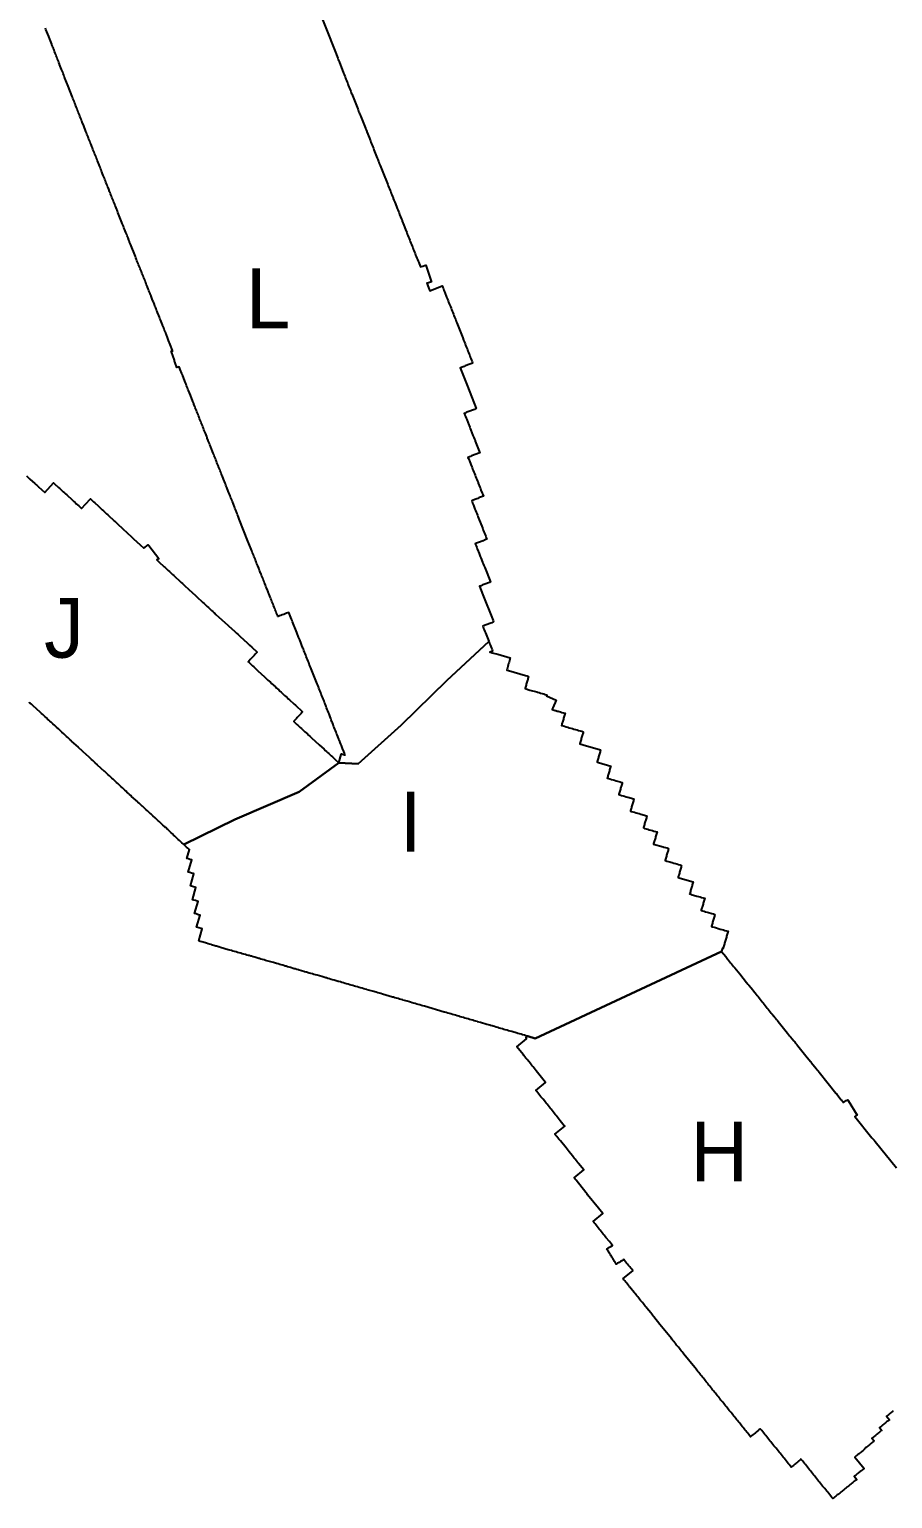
# Model space of a CAD drawing. Extents: x 325000 to 598009, y 7224244 to 7548663.
# Drawn here: x 433808 to 491505, y 7287125 to 7385360 of the extents above; entities that cross this region are included whole.
import ezdxf

# ---------------------------------------------------------------- set-up
doc = ezdxf.new("R2010")
doc.units = 0
for name, color, linetype in [('H', 7, 'Continuous'), ('I', 7, 'Continuous'), ('J', 7, 'Continuous'), ('L', 7, 'Continuous')]:
    doc.layers.add(name, color=color, linetype=linetype)

msp = doc.modelspace()

# ---------------------------------------------------------------- linework, layer by layer
at = {"layer": 'H'}
msp.add_lwpolyline([(491541, 7292988), (491488, 7292945), (491434, 7292902), (491381, 7292859), (491327, 7292816), (491274, 7292773), (491220, 7292730), (491167, 7292687), (491113, 7292644), (491100, 7292634), (491288, 7292401), (491235, 7292358), (491181, 7292314), (491128, 7292271), (491074, 7292228), (491021, 7292185), (490967, 7292142), (490914, 7292099), (490860, 7292056), (490806, 7292013), (490753, 7291970), (490699, 7291927), (490646, 7291884), (490633, 7291874), (490781, 7291690), (490728, 7291647), (490674, 7291604), (490621, 7291561), (490567, 7291518), (490513, 7291475), (490460, 7291432), (490406, 7291389), (490353, 7291346), (490299, 7291303), (490246, 7291260), (490192, 7291217), (490139, 7291173), (490127, 7291164), (490271, 7290985), (490218, 7290942), (490164, 7290898), (490110, 7290855), (490057, 7290812), (490003, 7290769), (489950, 7290726), (489896, 7290683), (489842, 7290640), (489789, 7290597), (489735, 7290554), (489682, 7290510), (489628, 7290467), (489616, 7290457), (489637, 7290432), (489583, 7290388), (489530, 7290345), (489476, 7290302), (489422, 7290259), (489369, 7290216), (489315, 7290173), (489262, 7290130), (489208, 7290087), (489155, 7290044), (489101, 7290001), (489048, 7289958), (488994, 7289915), (488981, 7289904), (489595, 7289143), (489542, 7289100), (489488, 7289057), (489435, 7289014), (489381, 7288971), (489327, 7288928), (489274, 7288885), (489220, 7288842), (489167, 7288799), (489113, 7288756), (489060, 7288713), (489006, 7288670), (488953, 7288626), (488940, 7288616), (489105, 7288412), (489051, 7288369), (488998, 7288326), (488944, 7288283), (488891, 7288240), (488837, 7288197), (488783, 7288154), (488730, 7288111), (488676, 7288068), (488623, 7288025), (488569, 7287981), (488516, 7287938), (488462, 7287895), (488450, 7287885), (488450, 7287885), (488397, 7287842), (488343, 7287798), (488290, 7287755), (488236, 7287712), (488183, 7287669), (488129, 7287626), (488075, 7287583), (488022, 7287540), (487968, 7287497), (487915, 7287454), (487861, 7287411), (487808, 7287368), (487754, 7287324), (487701, 7287281), (487647, 7287238), (487594, 7287195), (487540, 7287152), (487507, 7287125), (487439, 7287209), (487371, 7287293), (487303, 7287378), (487235, 7287462), (487167, 7287546), (487100, 7287630), (487032, 7287714), (486964, 7287798), (486896, 7287882), (486828, 7287966), (486760, 7288050), (486692, 7288134), (486625, 7288218), (486557, 7288303), (486489, 7288387), (486421, 7288471), (486353, 7288555), (486285, 7288639), (486217, 7288723), (486150, 7288807), (486082, 7288891), (486014, 7288975), (485946, 7289059), (485878, 7289143), (485810, 7289228), (485742, 7289312), (485675, 7289396), (485607, 7289480), (485539, 7289564), (485471, 7289648), (485403, 7289732), (485384, 7289756), (485352, 7289731), (485299, 7289688), (485245, 7289645), (485192, 7289601), (485138, 7289558), (485085, 7289515), (485031, 7289472), (484978, 7289429), (484924, 7289386), (484871, 7289343), (484817, 7289300), (484764, 7289257), (484730, 7289230), (484662, 7289314), (484594, 7289398), (484526, 7289482), (484459, 7289567), (484391, 7289651), (484323, 7289735), (484255, 7289819), (484187, 7289903), (484119, 7289988), (484051, 7290072), (483983, 7290156), (483915, 7290240), (483847, 7290324), (483779, 7290409), (483711, 7290493), (483643, 7290577), (483575, 7290661), (483507, 7290745), (483439, 7290830), (483371, 7290914), (483303, 7290998), (483235, 7291082), (483167, 7291166), (483099, 7291251), (483031, 7291335), (482963, 7291419), (482895, 7291503), (482827, 7291587), (482759, 7291672), (482691, 7291756), (482661, 7291793), (482642, 7291778), (482565, 7291716), (482488, 7291653), (482411, 7291591), (482334, 7291529), (482256, 7291467), (482179, 7291405), (482102, 7291343), (482025, 7291280), (482008, 7291266), (481946, 7291343), (481884, 7291419), (481822, 7291496), (481760, 7291572), (481699, 7291649), (481637, 7291726), (481575, 7291802), (481513, 7291879), (481451, 7291955), (481390, 7292032), (481328, 7292108), (481266, 7292185), (481204, 7292262), (481142, 7292338), (481081, 7292415), (481019, 7292491), (480957, 7292568), (480895, 7292644), (480833, 7292721), (480772, 7292797), (480710, 7292874), (480648, 7292951), (480586, 7293027), (480524, 7293104), (480463, 7293180), (480401, 7293257), (480339, 7293333), (480277, 7293410), (480216, 7293486), (480154, 7293563), (480092, 7293640), (480030, 7293716), (479968, 7293793), (479907, 7293869), (479845, 7293946), (479783, 7294022), (479721, 7294099), (479659, 7294176), (479598, 7294252), (479536, 7294329), (479474, 7294405), (479415, 7294484), (479353, 7294561), (479291, 7294637), (479230, 7294714), (479168, 7294790), (479106, 7294867), (479044, 7294943), (478983, 7295020), (478921, 7295097), (478859, 7295173), (478797, 7295250), (478735, 7295326), (478674, 7295403), (478612, 7295479), (478550, 7295556), (478488, 7295633), (478426, 7295709), (478365, 7295786), (478303, 7295863), (478285, 7295886), (477557, 7296788), (477501, 7296858), (477439, 7296935), (477377, 7297011), (477315, 7297088), (477253, 7297165), (477192, 7297241), (477130, 7297318), (477068, 7297394), (477006, 7297471), (476944, 7297547), (476883, 7297624), (476821, 7297700), (476759, 7297777), (476721, 7297824), (475956, 7298773), (475548, 7299281), (475525, 7299309), (475463, 7299386), (475401, 7299462), (475340, 7299539), (475080, 7299861), (475030, 7299922), (474968, 7299998), (474907, 7300075), (474845, 7300152), (474783, 7300228), (474721, 7300305), (474660, 7300381), (474598, 7300458), (474536, 7300534), (474474, 7300611), (474412, 7300687), (474351, 7300764), (474289, 7300841), (474227, 7300917), (473952, 7301258), (473918, 7301300), (473857, 7301377), (473795, 7301453), (473733, 7301530), (473672, 7301607), (473610, 7301684), (473548, 7301760), (473487, 7301837), (474140, 7302364), (474134, 7302371), (474066, 7302456), (473999, 7302540), (473931, 7302624), (473863, 7302708), (473795, 7302792), (473727, 7302877), (473659, 7302961), (473591, 7303045), (473534, 7303115), (473493, 7303090), (473401, 7303033), (473309, 7302976), (473217, 7302919), (473125, 7302862), (473033, 7302805), (472997, 7302863), (472962, 7302920), (472926, 7302978), (472890, 7303035), (472855, 7303093), (472819, 7303151), (472783, 7303208), (472748, 7303266), (472712, 7303324), (472676, 7303381), (472640, 7303439), (472605, 7303496), (472569, 7303554), (472533, 7303612), (472498, 7303669), (472462, 7303727), (472426, 7303785), (472405, 7303820), (472496, 7303878), (472588, 7303934), (472680, 7303991), (472772, 7304048), (472778, 7304052), (472571, 7304308), (472346, 7304589), (472300, 7304646), (472233, 7304730), (472165, 7304815), (472097, 7304899), (472029, 7304983), (471961, 7305067), (471893, 7305151), (471825, 7305236), (471757, 7305320), (471689, 7305404), (471621, 7305488), (471553, 7305572), (471485, 7305657), (472139, 7306184), (471838, 7306556), (471122, 7307446), (471092, 7307482), (471025, 7307566), (471003, 7307593), (470347, 7308408), (470279, 7308492), (470211, 7308576), (470865, 7309104), (470513, 7309541), (470499, 7309559), (470431, 7309643), (470363, 7309727), (470295, 7309812), (470227, 7309896), (470159, 7309980), (470115, 7310035), (469887, 7310317), (469819, 7310401), (469750, 7310485), (469682, 7310569), (469300, 7311041), (469274, 7311074), (469206, 7311158), (469138, 7311242), (469070, 7311326), (469002, 7311411), (468934, 7311495), (469587, 7312022), (469560, 7312057), (469292, 7312391), (469289, 7312394), (469221, 7312479), (469153, 7312563), (469085, 7312648), (469018, 7312732), (468950, 7312816), (468882, 7312901), (468814, 7312985), (468747, 7313070), (468679, 7313154), (468611, 7313238), (468543, 7313323), (468475, 7313407), (468407, 7313491), (468340, 7313576), (468272, 7313660), (468227, 7313717), (468138, 7313830), (468070, 7313914), (468002, 7313998), (467934, 7314082), (467866, 7314167), (467798, 7314251), (467730, 7314335), (467662, 7314420), (468314, 7314946), (467677, 7315735), (467543, 7315905), (467475, 7315989), (467422, 7316055), (467387, 7316099), (467339, 7316158), (467271, 7316243), (467204, 7316327), (467183, 7316353), (467073, 7316490), (467068, 7316496), (467000, 7316581), (466932, 7316665), (466864, 7316750), (466828, 7316796), (466593, 7317088), (466390, 7317342), (467044, 7317869), (466996, 7317929), (467127, 7318035), (467605, 7317896), (480066, 7323716), (480350, 7323365), (480406, 7323296), (480450, 7323241), (480502, 7323176), (480541, 7323128), (480609, 7323044), (480677, 7322959), (480745, 7322875), (480813, 7322791), (480881, 7322707), (480949, 7322623), (480963, 7322606), (481291, 7322203), (481750, 7321634), (481767, 7321614), (481835, 7321529), (481903, 7321445), (482040, 7321278), (482285, 7320972), (482310, 7320940), (482378, 7320856), (482446, 7320771), (482514, 7320687), (482581, 7320602), (482649, 7320518), (482716, 7320433), (482784, 7320349), (482852, 7320265), (482920, 7320181), (482988, 7320096), (483056, 7320012), (483124, 7319928), (483192, 7319844), (483260, 7319759), (483328, 7319675), (483395, 7319591), (483463, 7319506), (483567, 7319378), (483599, 7319338), (483668, 7319254), (483736, 7319170), (483803, 7319086), (483859, 7319016), (484490, 7318237), (484552, 7318161), (484620, 7318076), (484681, 7318001), (484892, 7317740), (484960, 7317656), (485000, 7317605), (485073, 7317514), (485095, 7317486), (485163, 7317402), (485706, 7316728), (486016, 7316344), (486046, 7316307), (486082, 7316261), (486385, 7315885), (486453, 7315801), (486521, 7315717), (486586, 7315637), (487202, 7314876), (487710, 7314245), (487745, 7314202), (487776, 7314163), (488071, 7313799), (488085, 7313781), (488153, 7313696), (488218, 7313615), (488225, 7313620), (488317, 7313677), (488409, 7313734), (488501, 7313791), (488537, 7313733), (489134, 7312766), (489042, 7312709), (488983, 7312670), (490124, 7311254), (490192, 7311171), (490261, 7311087), (490331, 7311004), (491757, 7309235)], dxfattribs=at)
at = {"layer": 'I'}
msp.add_lwpolyline([(480066, 7323716), (467605, 7317896), (467127, 7318035), (467127, 7318035), (467085, 7318047), (466981, 7318077), (466890, 7318104), (466797, 7318131), (466773, 7318138), (466669, 7318168), (466565, 7318198), (466461, 7318228), (466406, 7318244), (466044, 7318349), (465941, 7318380), (465837, 7318411), (465733, 7318441), (465603, 7318479), (465524, 7318501), (465420, 7318531), (465316, 7318561), (465212, 7318591), (465108, 7318622), (465004, 7318653), (464900, 7318683), (464796, 7318713), (464736, 7318730), (464630, 7318761), (464588, 7318773), (464484, 7318803), (464380, 7318833), (463968, 7318953), (463964, 7318955), (463959, 7318956), (463761, 7319014), (463756, 7319015), (463651, 7319046), (463547, 7319076), (463443, 7319106), (463339, 7319136), (463235, 7319167), (463131, 7319198), (463027, 7319228), (462923, 7319258), (462819, 7319288), (462715, 7319318), (462611, 7319348), (462507, 7319378), (462403, 7319409), (462299, 7319439), (462195, 7319469), (462091, 7319500), (461987, 7319530), (461883, 7319560), (461779, 7319590), (461674, 7319620), (461570, 7319650), (461535, 7319661), (460217, 7320042), (460113, 7320072), (460009, 7320104), (459906, 7320134), (459801, 7320164), (459697, 7320195), (459593, 7320225), (459489, 7320255), (459385, 7320285), (459281, 7320315), (459215, 7320334), (459049, 7320382), (458969, 7320405), (458873, 7320433), (458776, 7320461), (458761, 7320466), (458657, 7320496), (458552, 7320526), (458448, 7320556), (458344, 7320586), (458240, 7320616), (458136, 7320647), (458080, 7320663), (457408, 7320858), (457303, 7320887), (457199, 7320917), (457095, 7320948), (456991, 7320978), (456887, 7321008), (456824, 7321026), (456390, 7321151), (456366, 7321158), (456262, 7321187), (456158, 7321217), (456054, 7321247), (455950, 7321277), (455846, 7321307), (455741, 7321337), (455637, 7321367), (455533, 7321397), (455429, 7321427), (455325, 7321457), (455221, 7321487), (455116, 7321517), (455012, 7321547), (454908, 7321577), (454804, 7321607), (454700, 7321637), (454596, 7321667), (454492, 7321696), (454439, 7321711), (454179, 7321785), (454075, 7321815), (453971, 7321845), (453867, 7321875), (453762, 7321906), (453659, 7321936), (453623, 7321947), (453346, 7322027), (453035, 7322120), (452930, 7322149), (452826, 7322178), (452722, 7322207), (452617, 7322237), (452513, 7322266), (452340, 7322316), (452305, 7322326), (452200, 7322355), (452141, 7322373), (451992, 7322415), (451847, 7322458), (451784, 7322476), (451680, 7322506), (451576, 7322537), (451506, 7322558), (451264, 7322629), (451161, 7322660), (451057, 7322690), (450972, 7322716), (450904, 7322736), (450849, 7322752), (450745, 7322783), (450641, 7322814), (450537, 7322845), (450433, 7322875), (450329, 7322904), (450259, 7322924), (450120, 7322964), (449672, 7323093), (449600, 7323114), (449496, 7323144), (449392, 7323174), (449287, 7323204), (449183, 7323234), (449151, 7323243), (448881, 7323321), (448871, 7323324), (448767, 7323354), (448663, 7323383), (448599, 7323401), (448491, 7323431), (448454, 7323442), (448349, 7323470), (448245, 7323499), (448140, 7323528), (448036, 7323558), (447932, 7323587), (447828, 7323617), (447724, 7323647), (447620, 7323677), (447515, 7323707), (447411, 7323738), (447307, 7323768), (447203, 7323798), (447099, 7323828), (446579, 7323979), (446475, 7324010), (446453, 7324016), (446313, 7324058), (446267, 7324071), (446202, 7324091), (445970, 7324159), (445955, 7324164), (445851, 7324194), (445748, 7324225), (445644, 7324256), (445579, 7324275), (445332, 7324349), (445228, 7324379), (445124, 7324411), (445359, 7325222), (445297, 7325241), (444986, 7325333), (445219, 7326139), (445121, 7326167), (445051, 7326187), (444948, 7326217), (444844, 7326247), (445079, 7327058), (445017, 7327076), (444913, 7327107), (444809, 7327137), (444705, 7327168), (444941, 7327981), (444877, 7328000), (444774, 7328031), (444567, 7328092), (444801, 7328904), (444764, 7328915), (444636, 7328953), (444532, 7328984), (444428, 7329015), (444662, 7329824), (444640, 7329830), (444536, 7329861), (444432, 7329891), (444328, 7329921), (444500, 7330517), (444478, 7330537), (444399, 7330610), (444319, 7330683), (444240, 7330757), (444160, 7330830), (444137, 7330851), (447543, 7332524), (451847, 7334388), (454495, 7336324), (455790, 7336247), (458662, 7338828), (461709, 7341836), (464522, 7344424), (464531, 7344402), (464571, 7344301), (464611, 7344200), (464651, 7344099), (464691, 7343998), (464730, 7343898), (464770, 7343797), (464708, 7343772), (464645, 7343748), (464593, 7343727), (464646, 7343712), (464740, 7343685), (464833, 7343658), (464926, 7343631), (465019, 7343605), (465114, 7343581), (465952, 7343338), (465925, 7343243), (465897, 7343148), (465870, 7343053), (465842, 7342958), (465815, 7342863), (465787, 7342768), (465760, 7342673), (465732, 7342578), (465716, 7342521), (465823, 7342491), (466964, 7342160), (467068, 7342129), (467171, 7342098), (467152, 7342034), (467133, 7341968), (467115, 7341903), (467096, 7341838), (467077, 7341773), (467058, 7341708), (467039, 7341643), (467020, 7341578), (467001, 7341513), (466982, 7341448), (466963, 7341382), (466945, 7341317), (466935, 7341283), (467260, 7341189), (467715, 7341060), (467775, 7341043), (467878, 7341014), (467981, 7340985), (468083, 7340956), (468187, 7340927), (468289, 7340898), (468392, 7340868), (468373, 7340803), (468373, 7340801), (469019, 7340512), (468790, 7339999), (468755, 7339919), (468742, 7339890), (468949, 7339829), (468992, 7339816), (469095, 7339786), (469141, 7339772), (469215, 7339750), (469302, 7339725), (469405, 7339695), (469509, 7339664), (469612, 7339634), (469593, 7339569), (469574, 7339504), (469555, 7339439), (469536, 7339374), (469518, 7339309), (469499, 7339244), (469480, 7339179), (469461, 7339114), (469442, 7339049), (469423, 7338984), (469404, 7338919), (469385, 7338854), (469377, 7338823), (469377, 7338823), (469481, 7338793), (469585, 7338762), (469688, 7338732), (469788, 7338702), (469794, 7338700), (469896, 7338671), (469999, 7338640), (470103, 7338609), (470207, 7338580), (470311, 7338550), (470414, 7338519), (470518, 7338489), (470622, 7338459), (470726, 7338429), (470829, 7338398), (470811, 7338334), (470792, 7338270), (470773, 7338205), (470755, 7338140), (470736, 7338076), (470717, 7338011), (470698, 7337947), (470679, 7337882), (470661, 7337817), (470642, 7337753), (470623, 7337688), (470604, 7337623), (470595, 7337590), (470660, 7337571), (470745, 7337546), (470817, 7337525), (471987, 7337182), (471968, 7337118), (471949, 7337054), (471931, 7336989), (471912, 7336925), (471893, 7336861), (471875, 7336797), (471856, 7336732), (471837, 7336668), (471818, 7336603), (471800, 7336539), (471781, 7336475), (471762, 7336410), (471751, 7336373), (471836, 7336348), (472665, 7336107), (472647, 7336044), (472628, 7335979), (472609, 7335915), (472591, 7335850), (472572, 7335786), (472553, 7335721), (472534, 7335657), (472516, 7335593), (472497, 7335528), (472478, 7335464), (472460, 7335400), (472441, 7335335), (472430, 7335297), (472505, 7335275), (472609, 7335245), (472713, 7335215), (472817, 7335186), (472920, 7335156), (473024, 7335126), (473124, 7335097), (473285, 7335050), (473336, 7335036), (473439, 7335006), (473421, 7334941), (473402, 7334877), (473383, 7334813), (473364, 7334748), (473346, 7334684), (473327, 7334619), (473308, 7334555), (473289, 7334490), (473271, 7334426), (473252, 7334361), (473233, 7334297), (473214, 7334232), (473204, 7334196), (473279, 7334174), (473383, 7334144), (473487, 7334114), (473590, 7334084), (473694, 7334054), (473798, 7334024), (473803, 7334023), (474213, 7333905), (474194, 7333840), (474176, 7333775), (474157, 7333711), (474138, 7333646), (474119, 7333581), (474100, 7333517), (474082, 7333452), (474063, 7333388), (474044, 7333323), (474025, 7333259), (474006, 7333194), (473988, 7333130), (473977, 7333094), (474044, 7333075), (474148, 7333045), (474252, 7333015), (474356, 7332986), (474459, 7332956), (474563, 7332926), (474667, 7332896), (475082, 7332777), (475063, 7332712), (475044, 7332647), (475025, 7332582), (475007, 7332517), (474988, 7332452), (474969, 7332387), (474950, 7332322), (474931, 7332258), (474912, 7332193), (474893, 7332128), (474875, 7332063), (474856, 7331999), (474846, 7331965), (474929, 7331941), (475033, 7331911), (475135, 7331881), (475138, 7331881), (475241, 7331852), (475345, 7331822), (475449, 7331792), (475551, 7331762), (475554, 7331761), (475657, 7331732), (475761, 7331702), (475742, 7331637), (475723, 7331572), (475704, 7331507), (475685, 7331442), (475666, 7331377), (475647, 7331312), (475628, 7331248), (475609, 7331183), (475590, 7331118), (475571, 7331053), (475553, 7330988), (475534, 7330923), (475524, 7330889), (476165, 7330704), (476221, 7330688), (476325, 7330658), (476429, 7330628), (476533, 7330598), (476514, 7330533), (476495, 7330468), (476476, 7330403), (476457, 7330339), (476439, 7330274), (476420, 7330209), (476401, 7330145), (476382, 7330080), (476363, 7330015), (476344, 7329951), (476326, 7329886), (476307, 7329821), (476296, 7329786), (476361, 7329767), (476416, 7329751), (476611, 7329695), (476673, 7329677), (476777, 7329647), (476881, 7329618), (476985, 7329587), (477089, 7329557), (477193, 7329527), (477297, 7329497), (477401, 7329467), (477382, 7329402), (477363, 7329338), (477344, 7329273), (477325, 7329208), (477306, 7329144), (477288, 7329079), (477269, 7329014), (477250, 7328950), (477231, 7328885), (477212, 7328820), (477193, 7328756), (477174, 7328691), (477165, 7328657), (477239, 7328636), (477312, 7328614), (478174, 7328366), (478155, 7328301), (478136, 7328236), (478117, 7328171), (478098, 7328106), (478079, 7328042), (478060, 7327977), (478042, 7327912), (478023, 7327847), (478004, 7327782), (477985, 7327717), (477966, 7327653), (477947, 7327588), (477938, 7327556), (478013, 7327535), (478117, 7327505), (478355, 7327436), (478428, 7327415), (478532, 7327385), (478636, 7327355), (478739, 7327325), (478843, 7327295), (478947, 7327265), (478928, 7327200), (478909, 7327135), (478890, 7327070), (478871, 7327005), (478852, 7326940), (478833, 7326875), (478814, 7326810), (478795, 7326745), (478776, 7326680), (478757, 7326615), (478738, 7326550), (478719, 7326485), (478710, 7326454), (478796, 7326430), (478900, 7326399), (479004, 7326369), (479108, 7326339), (479194, 7326314), (479355, 7326268), (479421, 7326249), (479525, 7326219), (479629, 7326189), (479610, 7326124), (479591, 7326059), (479572, 7325994), (479553, 7325929), (479534, 7325864), (479515, 7325799), (479496, 7325734), (479477, 7325668), (479458, 7325603), (479439, 7325538), (479420, 7325473), (479401, 7325408), (479392, 7325379), (479468, 7325357), (479572, 7325327), (479661, 7325301), (479916, 7325228), (479988, 7325207), (480092, 7325178), (480196, 7325147), (480300, 7325117), (480404, 7325087), (480508, 7325057), (480489, 7324992), (480470, 7324926), (480451, 7324861), (480431, 7324796), (480412, 7324731), (480393, 7324666), (480374, 7324600), (480355, 7324535), (480336, 7324470), (480317, 7324405), (480298, 7324340), (480279, 7324274), (480260, 7324209), (480241, 7324144), (480222, 7324079), (480203, 7324014), (480184, 7323949), (480172, 7323908), (480126, 7323922), (480111, 7323869), (480092, 7323804), (480073, 7323739)], close=True, dxfattribs=at)
at = {"layer": 'J'}
msp.add_lwpolyline([(433609, 7355509), (433846, 7355295), (434181, 7354989), (434245, 7354931), (434303, 7354877), (434401, 7354788), (434404, 7354785), (434407, 7354783), (434836, 7354391), (435426, 7355033), (435506, 7354960), (435730, 7354754), (435745, 7354741), (435782, 7354706), (435841, 7354652), (435905, 7354595), (435984, 7354522), (436064, 7354448), (436144, 7354376), (436224, 7354303), (436304, 7354230), (436669, 7353895), (436703, 7353864), (436782, 7353791), (436862, 7353718), (436941, 7353645), (437102, 7353500), (437292, 7353325), (437869, 7353952), (437884, 7353969), (437957, 7353902), (438030, 7353836), (438103, 7353770), (438174, 7353705), (438394, 7353506), (438540, 7353372), (438611, 7353306), (438683, 7353240), (438755, 7353173), (438826, 7353107), (438972, 7352972), (439044, 7352905), (439116, 7352838), (439144, 7352811), (439403, 7352569), (439476, 7352503), (439512, 7352470), (439621, 7352371), (439693, 7352304), (439707, 7352291), (440055, 7351971), (440637, 7351432), (440705, 7351370), (440772, 7351307), (441210, 7350902), (441455, 7350678), (441459, 7350681), (441742, 7350902), (441783, 7350851), (442459, 7349987), (442374, 7349920), (442328, 7349883), (442372, 7349842), (442444, 7349775), (442453, 7349767), (442826, 7349419), (442876, 7349373), (442948, 7349306), (443020, 7349239), (443092, 7349172), (443164, 7349105), (443236, 7349038), (443309, 7348972), (443381, 7348905), (443453, 7348838), (443525, 7348771), (443854, 7348473), (443889, 7348441), (443962, 7348375), (444035, 7348309), (444108, 7348243), (444181, 7348177), (444471, 7347912), (444905, 7347512), (444976, 7347444), (445408, 7347042), (445481, 7346975), (445516, 7346943), (445629, 7346840), (445699, 7346777), (445771, 7346711), (445842, 7346646), (445848, 7346640), (445917, 7346578), (445989, 7346512), (446060, 7346447), (446065, 7346442), (446135, 7346379), (446170, 7346347), (446280, 7346247), (447063, 7345528), (447077, 7345515), (447149, 7345449), (447514, 7345118), (447587, 7345053), (447659, 7344986), (447732, 7344920), (447805, 7344854), (447878, 7344789), (448384, 7344322), (448456, 7344255), (448528, 7344187), (448673, 7344055), (449033, 7343721), (448968, 7343650), (448903, 7343579), (448838, 7343508), (448772, 7343437), (448706, 7343365), (448641, 7343294), (448574, 7343222), (448508, 7343150), (448442, 7343078), (448441, 7343078), (448489, 7343032), (448568, 7342958), (448647, 7342884), (448726, 7342810), (448805, 7342736), (448885, 7342663), (448964, 7342589), (449043, 7342515), (449080, 7342480), (449518, 7342073), (449597, 7342000), (449636, 7341963), (449756, 7341852), (449835, 7341779), (449914, 7341705), (449994, 7341632), (450252, 7341394), (450312, 7341339), (450392, 7341266), (450472, 7341193), (450551, 7341120), (450631, 7341046), (450711, 7340973), (450790, 7340900), (450870, 7340827), (450949, 7340754), (451029, 7340680), (451109, 7340607), (451188, 7340534), (451486, 7340258), (451505, 7340240), (451585, 7340166), (452062, 7339727), (452018, 7339678), (451974, 7339630), (451929, 7339582), (451885, 7339534), (451840, 7339486), (451796, 7339438), (451751, 7339389), (451707, 7339341), (451662, 7339292), (451617, 7339244), (451573, 7339195), (451528, 7339147), (451483, 7339098), (451474, 7339088), (451561, 7339008), (451591, 7338981), (451637, 7338937), (451692, 7338888), (451750, 7338834), (451830, 7338761), (451909, 7338687), (451989, 7338614), (452068, 7338541), (452147, 7338468), (452227, 7338395), (452307, 7338322), (452387, 7338249), (452467, 7338177), (452547, 7338104), (452627, 7338031), (452664, 7337997), (453186, 7337521), (453505, 7337228), (453584, 7337156), (453664, 7337083), (453743, 7337009), (453823, 7336936), (453903, 7336863), (453983, 7336791), (454063, 7336718), (454143, 7336645), (454223, 7336572), (454279, 7336521), (454462, 7336354), (454495, 7336324), (451847, 7334388), (447543, 7332524), (444137, 7330851), (444080, 7330903), (444001, 7330976), (443921, 7331049), (443842, 7331122), (443762, 7331195), (443685, 7331271), (443606, 7331344), (443527, 7331418), (443448, 7331492), (443368, 7331565), (443289, 7331639), (443211, 7331713), (443131, 7331786), (443052, 7331860), (443019, 7331891), (442941, 7331964), (442894, 7332007), (442830, 7332067), (442736, 7332154), (442657, 7332228), (442577, 7332301), (442528, 7332346), (442479, 7332391), (442418, 7332447), (442338, 7332520), (442259, 7332593), (442217, 7332633), (442056, 7332780), (442021, 7332813), (441941, 7332886), (441908, 7332917), (441703, 7333106), (441623, 7333178), (441543, 7333252), (441464, 7333325), (441384, 7333398), (441373, 7333408), (441282, 7333491), (441225, 7333543), (441145, 7333616), (441065, 7333690), (441051, 7333702), (440643, 7334076), (440587, 7334127), (440507, 7334200), (440428, 7334273), (440332, 7334362), (440269, 7334420), (440190, 7334493), (440110, 7334566), (440031, 7334640), (439952, 7334714), (439873, 7334787), (439794, 7334861), (439715, 7334934), (439636, 7335008), (439556, 7335081), (439477, 7335154), (439397, 7335227), (439318, 7335301), (439238, 7335374), (439159, 7335447), (439079, 7335520), (438999, 7335593), (438843, 7335737), (438841, 7335740), (438838, 7335742), (438370, 7336175), (438364, 7336179), (438359, 7336184), (438210, 7336322), (438206, 7336326), (438201, 7336330), (438050, 7336470), (438047, 7336473), (437967, 7336546), (437888, 7336619), (437809, 7336692), (437808, 7336693), (437411, 7337057), (437411, 7337058), (437331, 7337131), (437112, 7337333), (437093, 7337351), (437082, 7337360), (436629, 7337778), (436616, 7337790), (436537, 7337863), (436457, 7337936), (436378, 7338010), (436298, 7338083), (436224, 7338152), (436210, 7338165), (436140, 7338229), (436103, 7338263), (435977, 7338379), (435901, 7338449), (435862, 7338485), (435743, 7338596), (435624, 7338705), (435583, 7338741), (435503, 7338814), (435502, 7338816), (435384, 7338923), (435344, 7338960), (435264, 7339033), (435184, 7339106), (435104, 7339178), (435024, 7339251), (434944, 7339324), (434865, 7339397), (434785, 7339469), (434705, 7339542), (434625, 7339615), (434545, 7339688), (434036, 7340149), (433985, 7340196), (433939, 7340237), (433866, 7340304), (433825, 7340341), (433789, 7340374)], dxfattribs=at)
at = {"layer": 'L'}
msp.add_lwpolyline([(453107, 7386765), (454219, 7383948), (454418, 7383439), (454456, 7383343), (454495, 7383243), (454510, 7383202), (454812, 7382431), (454849, 7382336), (454889, 7382235), (454906, 7382189), (454942, 7382098), (454967, 7382034), (455007, 7381933), (455046, 7381832), (455085, 7381732), (455086, 7381731), (455125, 7381631), (455164, 7381530), (455165, 7381529), (455204, 7381429), (455243, 7381328), (455283, 7381228), (455323, 7381127), (455350, 7381061), (455751, 7380049), (455763, 7380022), (455782, 7379973), (455814, 7379891), (455843, 7379821), (455882, 7379720), (455892, 7379697), (456002, 7379418), (456268, 7378747), (456281, 7378714), (456291, 7378688), (456356, 7378524), (456360, 7378513), (456364, 7378504), (456532, 7378079), (456559, 7378010), (456599, 7377910), (456639, 7377809), (456679, 7377709), (456718, 7377608), (456758, 7377507), (456798, 7377407), (456838, 7377306), (456878, 7377206), (457061, 7376745), (457078, 7376703), (457091, 7376670), (457152, 7376516), (457157, 7376502), (457197, 7376401), (457237, 7376301), (457253, 7376261), (457478, 7375698), (457717, 7375094), (457757, 7374994), (457796, 7374894), (457835, 7374793), (457876, 7374692), (457916, 7374592), (457956, 7374491), (457997, 7374391), (458037, 7374291), (458077, 7374190), (458117, 7374090), (458130, 7374058), (458176, 7373942), (458198, 7373889), (458228, 7373811), (458278, 7373688), (458371, 7373453), (458398, 7373386), (458437, 7373286), (458477, 7373185), (458517, 7373085), (458556, 7372984), (458674, 7372682), (458714, 7372581), (458727, 7372548), (458833, 7372279), (458950, 7371976), (459029, 7371775), (459069, 7371675), (459108, 7371574), (459109, 7371573), (459149, 7371473), (459188, 7371372), (459228, 7371272), (459268, 7371172), (459308, 7371071), (459348, 7370970), (459387, 7370870), (459427, 7370769), (459467, 7370669), (459507, 7370568), (459546, 7370467), (459586, 7370367), (459626, 7370266), (459665, 7370165), (459706, 7370065), (459746, 7369965), (459786, 7369864), (459827, 7369764), (459853, 7369697), (459941, 7369477), (460002, 7369498), (460105, 7369532), (460207, 7369567), (460310, 7369601), (460331, 7369538), (460672, 7368527), (460685, 7368487), (460412, 7368393), (460378, 7368381), (460377, 7368381), (460387, 7368357), (460534, 7367979), (460544, 7367954), (460571, 7367884), (461402, 7368211), (461441, 7368112), (461480, 7368013), (461520, 7367914), (461559, 7367815), (461579, 7367762), (461698, 7367460), (461715, 7367418), (461754, 7367319), (461793, 7367219), (461832, 7367120), (461871, 7367021), (461910, 7366922), (461949, 7366823), (461988, 7366723), (462027, 7366624), (462066, 7366525), (462105, 7366426), (462144, 7366327), (462183, 7366228), (462185, 7366222), (462222, 7366128), (462261, 7366029), (462300, 7365930), (462339, 7365831), (462378, 7365731), (462417, 7365632), (462771, 7364740), (462829, 7364591), (462849, 7364542), (462887, 7364442), (462927, 7364343), (462966, 7364244), (463005, 7364145), (463044, 7364046), (463084, 7363947), (463122, 7363847), (463162, 7363749), (463201, 7363649), (463240, 7363550), (463279, 7363451), (463319, 7363352), (463358, 7363253), (463397, 7363154), (463436, 7363054), (463373, 7363030), (463310, 7363005), (463247, 7362980), (463184, 7362955), (463122, 7362930), (463059, 7362906), (462996, 7362881), (462933, 7362856), (462870, 7362831), (462806, 7362806), (462743, 7362781), (462679, 7362756), (462616, 7362731), (462607, 7362728), (463087, 7361515), (463680, 7360004), (463617, 7359980), (463555, 7359955), (463492, 7359931), (463430, 7359906), (463367, 7359881), (463305, 7359857), (463242, 7359832), (463180, 7359808), (463117, 7359783), (463055, 7359758), (462992, 7359734), (462930, 7359709), (462877, 7359688), (462882, 7359677), (462920, 7359576), (462921, 7359574), (462961, 7359475), (463000, 7359374), (463039, 7359273), (463179, 7358920), (463199, 7358870), (463239, 7358770), (463279, 7358669), (463319, 7358568), (463457, 7358217), (463478, 7358165), (463518, 7358065), (463558, 7357964), (463598, 7357863), (463610, 7357832), (463917, 7357057), (463854, 7357033), (463792, 7357008), (463730, 7356984), (463668, 7356959), (463606, 7356935), (463544, 7356910), (463482, 7356886), (463419, 7356862), (463357, 7356837), (463295, 7356813), (463233, 7356788), (463171, 7356764), (463124, 7356745), (463154, 7356669), (463194, 7356568), (463219, 7356504), (463312, 7356272), (463314, 7356266), (463317, 7356258), (463379, 7356102), (463394, 7356065), (463435, 7355964), (463475, 7355864), (463515, 7355763), (463555, 7355662), (463595, 7355562), (463635, 7355461), (463675, 7355360), (463715, 7355260), (463755, 7355159), (463794, 7355058), (463814, 7355010), (463914, 7354756), (463954, 7354655), (463993, 7354555), (464073, 7354352), (464112, 7354252), (464151, 7354151), (464090, 7354127), (464028, 7354102), (463966, 7354078), (463904, 7354053), (463842, 7354029), (463779, 7354004), (463717, 7353980), (463655, 7353955), (463592, 7353931), (463530, 7353906), (463468, 7353882), (463406, 7353857), (463372, 7353844), (463394, 7353790), (463434, 7353690), (463473, 7353589), (463490, 7353546), (463567, 7353350), (463592, 7353287), (463632, 7353186), (463672, 7353085), (463711, 7352984), (463751, 7352884), (463790, 7352783), (463830, 7352682), (464088, 7352029), (464109, 7351977), (464148, 7351876), (464188, 7351776), (464228, 7351675), (464268, 7351574), (464308, 7351473), (464347, 7351373), (464387, 7351272), (464325, 7351247), (464263, 7351223), (464201, 7351198), (464138, 7351174), (464076, 7351149), (464014, 7351125), (463952, 7351100), (463890, 7351076), (463827, 7351052), (463765, 7351027), (463703, 7351003), (463641, 7350978), (463609, 7350966), (463625, 7350926), (463665, 7350826), (463705, 7350725), (463745, 7350624), (463746, 7350621), (463804, 7350476), (463825, 7350423), (463865, 7350323), (463868, 7350313), (463922, 7350178), (463945, 7350122), (463985, 7350021), (463986, 7350017), (464099, 7349733), (464104, 7349719), (464145, 7349619), (464184, 7349518), (464224, 7349417), (464241, 7349375), (464624, 7348412), (464560, 7348387), (464498, 7348362), (464436, 7348338), (464373, 7348313), (464311, 7348289), (464248, 7348264), (464186, 7348239), (464123, 7348215), (464061, 7348190), (463998, 7348166), (463936, 7348141), (463897, 7348126), (464124, 7347553), (464761, 7345943), (464800, 7345842), (464839, 7345741), (464776, 7345716), (464714, 7345692), (464651, 7345667), (464589, 7345643), (464527, 7345618), (464465, 7345594), (464402, 7345569), (464340, 7345545), (464278, 7345520), (464216, 7345496), (464154, 7345471), (464113, 7345455), (464131, 7345409), (464171, 7345308), (464212, 7345208), (464251, 7345107), (464292, 7345006), (464510, 7344455), (464522, 7344424), (461709, 7341836), (458662, 7338828), (455790, 7336247), (454495, 7336324), (454656, 7336879), (454667, 7336918), (454877, 7336859), (454909, 7336850), (454902, 7336868), (454863, 7336969), (454822, 7337069), (454741, 7337271), (454682, 7337422), (454662, 7337472), (454623, 7337573), (454582, 7337674), (454556, 7337742), (454523, 7337824), (454502, 7337875), (454489, 7337910), (454423, 7338075), (454423, 7338077), (454420, 7338082), (454373, 7338201), (454342, 7338278), (454302, 7338379), (454263, 7338480), (454223, 7338580), (454183, 7338681), (454143, 7338782), (454105, 7338883), (454065, 7338984), (454034, 7339066), (453987, 7339187), (453949, 7339288), (453911, 7339390), (453911, 7339390), (453835, 7339593), (453797, 7339694), (453757, 7339795), (453717, 7339896), (453677, 7339996), (453637, 7340097), (453572, 7340265), (453559, 7340299), (453539, 7340350), (453507, 7340434), (453480, 7340501), (453441, 7340602), (453401, 7340703), (453362, 7340804), (453321, 7340904), (453282, 7341005), (453241, 7341106), (453202, 7341207), (453162, 7341307), (453122, 7341408), (453081, 7341509), (453040, 7341609), (452638, 7342615), (452598, 7342716), (452558, 7342817), (452518, 7342918), (452478, 7343018), (452438, 7343119), (452398, 7343220), (452358, 7343320), (452318, 7343421), (452278, 7343522), (452239, 7343623), (452199, 7343724), (452159, 7343824), (452119, 7343925), (452094, 7343989), (451874, 7344546), (451840, 7344631), (451805, 7344721), (451681, 7345034), (451404, 7345740), (451362, 7345840), (451326, 7345934), (451147, 7346382), (451077, 7346354), (450986, 7346318), (450895, 7346283), (450804, 7346247), (450713, 7346211), (450623, 7346175), (450532, 7346140), (450442, 7346104), (450422, 7346096), (450385, 7346188), (450349, 7346280), (450312, 7346371), (450276, 7346463), (450240, 7346555), (450203, 7346647), (450167, 7346739), (450130, 7346831), (450094, 7346923), (450058, 7347015), (450021, 7347107), (449985, 7347198), (449948, 7347290), (449918, 7347364), (449903, 7347404), (449874, 7347474), (449852, 7347530), (449820, 7347610), (449801, 7347657), (449786, 7347695), (449737, 7347817), (449728, 7347841), (449720, 7347860), (449654, 7348024), (449618, 7348116), (449581, 7348208), (449545, 7348300), (449509, 7348392), (449472, 7348484), (449436, 7348575), (449400, 7348667), (449363, 7348759), (449327, 7348851), (449290, 7348943), (449262, 7349012), (449241, 7349064), (449216, 7349126), (449198, 7349173), (449156, 7349278), (449143, 7349310), (449134, 7349333), (449070, 7349493), (449033, 7349585), (448997, 7349677), (448960, 7349769), (448924, 7349861), (448888, 7349953), (448852, 7350045), (448817, 7350137), (448780, 7350229), (448744, 7350321), (448707, 7350413), (448672, 7350505), (448636, 7350597), (448417, 7351148), (447836, 7352619), (447790, 7352737), (447764, 7352803), (447728, 7352895), (447692, 7352987), (447673, 7353036), (447605, 7353210), (447584, 7353263), (447548, 7353355), (447512, 7353447), (447376, 7353791), (447366, 7353815), (447330, 7353907), (447293, 7353998), (447257, 7354090), (447220, 7354182), (447184, 7354274), (447147, 7354366), (447028, 7354670), (447002, 7354734), (446966, 7354825), (446940, 7354892), (446907, 7354976), (446894, 7355009), (446888, 7355024), (446785, 7355285), (446685, 7355537), (446675, 7355561), (446650, 7355625), (446635, 7355663), (446602, 7355744), (446565, 7355836), (446529, 7355928), (446492, 7356020), (446456, 7356112), (446440, 7356151), (446383, 7356295), (446347, 7356387), (446311, 7356480), (446276, 7356572), (446239, 7356664), (446203, 7356755), (446167, 7356847), (446130, 7356939), (446094, 7357031), (445936, 7357431), (445912, 7357491), (445875, 7357582), (445839, 7357674), (445803, 7357766), (445766, 7357858), (445758, 7357880), (445697, 7358033), (445693, 7358042), (445657, 7358134), (445568, 7358363), (445549, 7358410), (445513, 7358502), (445477, 7358594), (445441, 7358686), (445405, 7358778), (445369, 7358870), (445334, 7358962), (445298, 7359054), (445261, 7359146), (445225, 7359238), (445189, 7359330), (445152, 7359422), (445116, 7359514), (445079, 7359606), (445043, 7359698), (445007, 7359790), (444973, 7359875), (444948, 7359940), (444935, 7359974), (444898, 7360065), (444862, 7360157), (444852, 7360181), (444803, 7360305), (444789, 7360341), (444753, 7360433), (444732, 7360487), (444571, 7360893), (444442, 7361223), (444427, 7361261), (444408, 7361308), (444377, 7361388), (444355, 7361445), (444318, 7361537), (444282, 7361629), (444247, 7361721), (444054, 7362202), (444027, 7362271), (443990, 7362363), (443953, 7362455), (443934, 7362503), (443812, 7362808), (443661, 7362758), (443640, 7362818), (443620, 7362880), (443599, 7362941), (443578, 7363001), (443558, 7363063), (443537, 7363124), (443516, 7363185), (443496, 7363247), (443475, 7363308), (443454, 7363370), (443433, 7363431), (443412, 7363493), (443392, 7363554), (443371, 7363616), (443350, 7363678), (443329, 7363740), (443308, 7363802), (443295, 7363841), (443385, 7363871), (443381, 7363883), (443220, 7364283), (443218, 7364290), (443216, 7364293), (443107, 7364565), (443037, 7364748), (443036, 7364749), (443036, 7364750), (442966, 7364932), (442965, 7364934), (442965, 7364935), (442895, 7365117), (442894, 7365118), (442858, 7365210), (442823, 7365303), (442787, 7365395), (442752, 7365487), (442715, 7365579), (442706, 7365602), (442568, 7365946), (442531, 7366037), (442495, 7366129), (442459, 7366221), (442441, 7366268), (442377, 7366428), (442350, 7366497), (442314, 7366589), (442277, 7366681), (442255, 7366736), (442216, 7366832), (442203, 7366864), (442166, 7366956), (442137, 7367030), (442118, 7367077), (442093, 7367139), (442078, 7367177), (442020, 7367323), (441942, 7367521), (441911, 7367599), (441875, 7367691), (441838, 7367783), (441802, 7367875), (441767, 7367967), (441750, 7368009), (441708, 7368118), (441694, 7368151), (441658, 7368243), (441622, 7368335), (441586, 7368427), (441550, 7368519), (441514, 7368611), (441477, 7368703), (441441, 7368795), (441405, 7368886), (441368, 7368978), (441332, 7369070), (441295, 7369162), (441258, 7369254), (441221, 7369345), (441184, 7369437), (441147, 7369529), (441110, 7369620), (441073, 7369712), (441036, 7369804), (441000, 7369895), (440973, 7369965), (440927, 7370079), (440890, 7370171), (440890, 7370171), (440563, 7370998), (440509, 7371136), (440491, 7371182), (440455, 7371274), (440454, 7371275), (440401, 7371412), (440383, 7371458), (440347, 7371550), (440310, 7371642), (440275, 7371734), (440257, 7371781), (440167, 7372010), (440130, 7372102), (440093, 7372194), (440056, 7372285), (440020, 7372377), (439990, 7372454), (439727, 7373112), (439691, 7373204), (439664, 7373273), (439643, 7373326), (439618, 7373388), (439600, 7373434), (439559, 7373540), (439546, 7373572), (439510, 7373664), (439474, 7373756), (439437, 7373847), (439401, 7373939), (439364, 7374031), (439327, 7374123), (439291, 7374215), (439255, 7374306), (439230, 7374369), (439201, 7374444), (439182, 7374490), (439170, 7374521), (439109, 7374674), (439049, 7374827), (439037, 7374858), (439000, 7374950), (438965, 7375042), (438928, 7375134), (438892, 7375226), (438856, 7375318), (438820, 7375410), (438784, 7375502), (438749, 7375594), (438634, 7375884), (438602, 7375962), (438566, 7376053), (438530, 7376145), (438493, 7376237), (438472, 7376293), (438364, 7376564), (438348, 7376605), (438311, 7376697), (438275, 7376789), (438238, 7376880), (438202, 7376972), (438166, 7377064), (438129, 7377156), (438093, 7377248), (438056, 7377340), (438019, 7377431), (437983, 7377523), (437929, 7377661), (437911, 7377707), (437876, 7377800), (437839, 7377892), (437803, 7377984), (437767, 7378075), (437730, 7378167), (437694, 7378259), (437658, 7378351), (437621, 7378443), (437585, 7378535), (437441, 7378902), (437441, 7378903), (437440, 7378905), (437345, 7379148), (437333, 7379179), (437297, 7379271), (437260, 7379363), (437224, 7379455), (437187, 7379547), (437152, 7379639), (437115, 7379731), (437079, 7379823), (437042, 7379915), (437007, 7380007), (436971, 7380099), (436935, 7380191), (436899, 7380283), (436863, 7380375), (436828, 7380467), (436792, 7380559), (436756, 7380652), (436720, 7380744), (436684, 7380836), (436666, 7380882), (436395, 7381571), (436185, 7382108), (436179, 7382124), (436143, 7382216), (436107, 7382308), (436071, 7382400), (436034, 7382492), (435998, 7382584), (435961, 7382675), (435827, 7383021), (435818, 7383044), (435782, 7383136), (435745, 7383227), (435708, 7383319), (435672, 7383411), (435636, 7383503), (435601, 7383595), (435565, 7383688), (435529, 7383780), (435493, 7383872), (435457, 7383964), (435428, 7384038), (435412, 7384078), (435385, 7384148), (435348, 7384240), (435312, 7384332), (435298, 7384370), (435168, 7384700), (435097, 7384884), (434911, 7385354), (434878, 7385435)], dxfattribs=at)

# ---------------------------------------------------------------- texts
for s, p in [('L', (448278, 7365375)), ('J', (434790, 7343350)), ('I', (458552, 7330386)), ('H', (477986, 7308336))]:
    msp.add_text(s, height=4000).set_placement(p)

doc.saveas('drawing.dxf')
